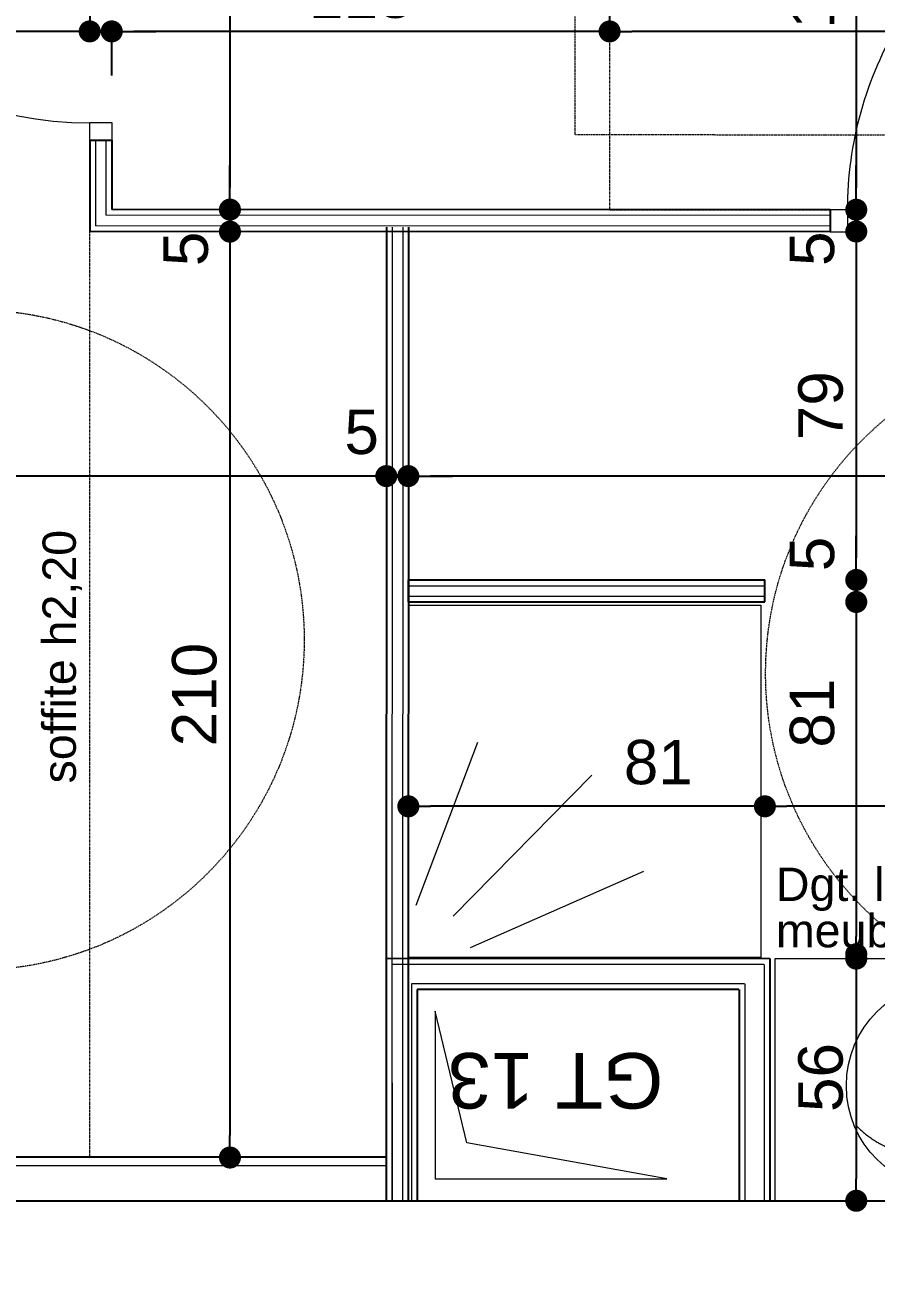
# Model space of a CAD drawing. Header units: centimetres. Extents: x 16433 to 114398, y -50094 to -12305.
# Drawn here: x 31429.3 to 31622.6, y -29326.9 to -29045.1 of the extents above; entities that cross this region are included whole.
import ezdxf

# ---------------------------------------------------------------- set-up
doc = ezdxf.new("R2010")
doc.units = ezdxf.units.CM
doc.header["$LTSCALE"] = 0.5
doc.linetypes.add('Style de ligne -1', pattern=[0.41664, 0.20828, -0.20836])
doc.linetypes.add('Style de ligne -5', pattern=[0.20828, 0.069425, -0.138855])
doc.layers.get('0').update_dxf_attribs({"linetype": 'CONTINUOUS'})
doc.layers.get('DEFPOINTS').update_dxf_attribs({"linetype": 'CONTINUOUS'})
doc.layers.add('3-BAT C-Niveau -2', color=7, linetype='CONTINUOUS')
doc.styles.add('Futura Book', font='')
doc.styles.add('Helvetica', font='')
doc.styles.get('Futura Book').set_extended_font_data('Futura Book')
doc.styles.get('Helvetica').set_extended_font_data('Helvetica')
doc.dimstyles.new('IS', dxfattribs={"dimtxt": 10.08724, "dimasz": 5.007446, "dimexe": 2, "dimexo": 10, "dimgap": 3, "dimtad": 1, "dimdec": 1, "dimtxsty": 'Helvetica', "dimblk": 'DOT', "dimblk1": 'DOT', "dimblk2": 'DOT', "dimcen": 0, "dimdle": 10, "dimazin": 0, "dimtfac": 0.8, "dimtdec": 1, "dimtix": 1, "dimtmove": 0, "dimatfit": 0, "dimldrblk": 'VW_FILLEDARROW-1', "dimfxl": 10, "dimfxlon": 1, "dimfrac": 2, "dimtolj": 1, "dimarcsym": 0})

# ---------------------------------------------------------------- blocks, each defined once
blk = doc.blocks.new('PORTE 83_204')
at = {"color": 7, "linetype": 'Continuous', "lineweight": 13, "flags": 128}
for points in [[(38.5, 2.5), (38.5, 85.5), (42.5, 85.5), (42.5, 2.5)], [(-45.5, 2.5), (-41.5, 2.5), (-41.5, -2.5), (-45.5, -2.5)], [(41.5, 2.5), (45.5, 2.5), (45.5, -2.5), (41.5, -2.5)]]:
    blk.add_lwpolyline(points, close=True, dxfattribs=at)
at = {"color": 7, "linetype": 'Continuous', "lineweight": 5}
blk.add_arc((41.5, 2.5), 83.05, 92.0697, 180, dxfattribs=at)
at = {"color": 7, "insert": (28.91, 14.76), "char_height": 7.55165, "width": 66.7422, "attachment_point": 1, "rotation": 90, "line_spacing_factor": 0.962448, "style": 'Futura Book'}
blk.add_mtext('\\pt10.172,20.344,30.516,40.688,50.86,61.032,71.205,81.407,91.526,101.72,111.92,122.03,132.23,142.42,152.62,162.74,172.93,183.13,193.25,203.44,213.64,223.76;PP 83*204', dxfattribs=at)
blk = doc.blocks.new('PORTE 83_204 SEMI OUVERTE')
at = {"color": 7, "linetype": 'Continuous', "lineweight": 13, "flags": 128}
for points in [[(-42.01, 3.36), (29.59, 45.36), (31.61, 41.91), (-39.98, -0.09)], [(-45.5, 2.5), (-41.5, 2.5), (-41.5, -2.5), (-45.5, -2.5)], [(41.5, 2.5), (45.5, 2.5), (45.5, -2.5), (41.5, -2.5)]]:
    blk.add_lwpolyline(points, close=True, dxfattribs=at)
at = {"color": 7, "linetype": 'Continuous', "lineweight": 5}
blk.add_arc((-41.5, 2.5), 83.05, 0, 31.0831, dxfattribs=at)
at = {"color": 7, "insert": (-24.83, 6.74), "char_height": 7.55165, "width": 66.7422, "attachment_point": 1, "rotation": 30.3925, "line_spacing_factor": 0.962448, "style": 'Futura Book'}
blk.add_mtext('\\pt10.172,20.344,30.516,40.688,50.86,61.032,71.205,81.407,91.526,101.72,111.92,122.03,132.23,142.42,152.62,162.74,172.93,183.13,193.25,203.44,213.64,223.76;PP 83*204', dxfattribs=at)
blk = doc.blocks.new('Groupe-63-1')
at = {"color": 7, "linetype": 'Continuous', "lineweight": 18, "flags": 128}
blk.add_lwpolyline([(16602.12, -46163.65), (16587.21, -46085.05), (16641.24, -46074.8), (16656.16, -46153.4)], close=True, dxfattribs=at)
at = {"color": 7, "linetype": 'Continuous', "lineweight": 18}
for centre, major_axis in [((16620.33, -46119.37), (-23.33, -4.43)), ((16610.85, -46121.28), (-0.47, 2.46)), ((16600.81, -46122.97), (-0.28, 1.47))]:
    blk.add_ellipse(centre, major_axis=major_axis, ratio=1, dxfattribs=at)
blk.add_open_spline([(16607.34, -46099.98), (16602.36, -46107.51), (16603.76, -46115.19), (16605.17, -46122.86), (16606.47, -46129.48), (16607.78, -46136.1), (16615.35, -46142.17)], degree=2, knots=[0, 0, 0, 0.333333, 0.333333, 0.666667, 0.666667, 1, 1, 1], dxfattribs=at)
blk = doc.blocks.new('Groupe-64-1')
at = {"color": 7, "linetype": 'Continuous', "lineweight": 18}
for p, q in [((16637.99, -45992.43), (16676.97, -45999.33)), ((16637.11, -46001.18), (16674.43, -46026.15)), ((16630.87, -46006.35), (16655.22, -46041.81))]:
    blk.add_line(p, q, dxfattribs=at)
at = {"color": 7, "linetype": 'Continuous', "lineweight": 18, "flags": 128}
blk.add_lwpolyline([(16640.91, -46071.55), (16626.02, -45992.95), (16704.63, -45978.06), (16719.51, -46056.67)], close=True, dxfattribs=at)
blk = doc.blocks.new('Groupe-65-1')
at = {"color": 7, "linetype": 'Continuous', "lineweight": 25}
for p, q in [((16794.91, -45887.32), (16774.52, -45891.18)), ((16794.91, -45887.32), (16795.84, -45892.23)), ((16805.75, -46056.37), (16774.52, -45891.18)), ((16795.84, -45892.23), (16780.36, -45895.16)), ((16810.67, -46055.44), (16780.36, -45895.16)), ((16788.03, -45957.16), (16570.78, -45998.29)), ((16788.96, -45962.07), (16571.71, -46003.2)), ((16705.33, -45977.93), (16710.25, -45977)), ((16705.33, -45977.93), (16720.39, -46057.44)), ((16710.25, -45977), (16725.3, -46056.51)), ((16624.81, -45988.06), (16570.78, -45998.29)), ((16641, -46073.54), (16624.81, -45988.09)), ((16619.24, -45996.24), (16572.08, -46005.17)), ((16632.82, -46067.98), (16619.24, -45996.27)), ((16810.67, -46055.44), (16805.75, -46056.37)), ((16720.39, -46057.44), (16725.3, -46056.51)), ((16585.68, -46077.04), (16632.86, -46068.11)), ((16586.98, -46083.92), (16641.02, -46073.68))]:
    blk.add_line(p, q, dxfattribs=at)
at = {"color": 7, "linetype": 'Continuous', "lineweight": 5}
for p, q in [((16795.15, -45888.59), (16776.04, -45892.21)), ((16795.15, -45888.59), (16776.04, -45892.21)), ((16805.75, -46056.37), (16774.52, -45891.18)), ((16795.59, -45890.95), (16778.84, -45894.12)), ((16795.59, -45890.95), (16778.84, -45894.12)), ((16807.03, -46056.13), (16776.04, -45892.21)), ((16807.03, -46056.13), (16776.04, -45892.21)), ((16809.39, -46055.68), (16778.84, -45894.12)), ((16809.39, -46055.68), (16778.84, -45894.12)), ((16795.84, -45892.23), (16780.36, -45895.16)), ((16788.27, -45958.44), (16571.02, -45999.56)), ((16788.27, -45958.44), (16571.02, -45999.56)), ((16788.72, -45960.8), (16571.47, -46001.92)), ((16788.72, -45960.8), (16571.47, -46001.92)), ((16788.96, -45962.07), (16571.71, -46003.2)), ((16706.61, -45977.69), (16721.67, -46057.2)), ((16706.61, -45977.69), (16721.67, -46057.2)), ((16708.97, -45977.24), (16724.03, -46056.75)), ((16708.97, -45977.24), (16724.03, -46056.75)), ((16710.25, -45977), (16725.3, -46056.51)), ((16623.77, -45989.57), (16571.02, -45999.57)), ((16623.77, -45989.57), (16571.02, -45999.57)), ((16639.48, -46072.5), (16623.77, -45989.61)), ((16639.48, -46072.5), (16623.77, -45989.61)), ((16620.27, -45994.72), (16571.84, -46003.89)), ((16620.27, -45994.72), (16571.84, -46003.89)), ((16619.24, -45996.24), (16572.08, -46005.17)), ((16632.82, -46067.98), (16619.24, -45996.27)), ((16634.34, -46069.01), (16620.27, -45994.75)), ((16634.34, -46069.01), (16620.27, -45994.75)), ((16585.68, -46077.04), (16632.86, -46068.11)), ((16585.92, -46078.32), (16634.37, -46069.14)), ((16585.92, -46078.32), (16634.37, -46069.14)), ((16586.74, -46082.64), (16639.5, -46072.65)), ((16586.74, -46082.64), (16639.5, -46072.65))]:
    blk.add_line(p, q, dxfattribs=at)
at = {"color": 251, "linetype": 'Style de ligne -1', "lineweight": 5, "true_color": 0x616161, "flags": 128}
for points in [[(16567.9, -45930.31), (16774.51, -45891.18), (16787.04, -45957.33), (16580.43, -45996.46)], [(16787.9, -45962.26), (16625.75, -45992.97), (16641.04, -46073.53), (16587.03, -46083.91), (16619.76, -46256.91), (17116.29, -46162.88), (17089.22, -46019.91), (17170.4, -46004.53), (17157.93, -45938.7), (16801.36, -46006.22), (16810.64, -46055.45), (16805.78, -46056.36)]]:
    blk.add_lwpolyline(points, close=True, dxfattribs=at)
at = {"color": 7, "linetype": 'Style de ligne -5', "lineweight": 13, "flags": 128}
blk.add_lwpolyline([(16975.21, -46189.36), (16857.28, -46211.55), (16816.61, -45995.34), (16934.54, -45973.15)], close=True, dxfattribs=at)
at = {"color": 7, "linetype": 'Continuous', "lineweight": 13, "flags": 128}
blk.add_lwpolyline([(16615.14, -46001.15), (16577.74, -46008.23), (16587.54, -46059.91), (16587.1, -46013.81)], close=True, dxfattribs=at)
at = {"color": 7, "linetype": 'Style de ligne -5', "lineweight": 13}
for centre in [(16678.5, -45882.59), (16718.43, -46134.3)]:
    blk.add_circle(centre, 75, dxfattribs=at)
at = {"color": 7, "rotation": 10.72417902868108}
blk.add_blockref('PORTE 83_204', (16840.08, -45881.31), dxfattribs=at)
at = {"color": 7}
for name in ['Groupe-64-1', 'Groupe-63-1']:
    blk.add_blockref(name, (0, 0), dxfattribs=at)
at = {"color": 7, "xscale": -1, "rotation": 280.7070765690822}
blk.add_blockref('PORTE 83_204 SEMI OUVERTE', (16816.66, -46100.61), dxfattribs=at)
at = {"color": 7, "insert": (16677.67, -45898.62), "char_height": 7.5654, "attachment_point": 2, "rotation": 10.7236, "line_spacing_factor": 0.834288, "style": 'Helvetica'}
blk.add_mtext('\\pt38.084;soffite h2,20', dxfattribs=at)
at = {"color": 7, "insert": (16661.57, -46071.11), "char_height": 7.5654, "width": 119.4617, "attachment_point": 1, "rotation": 280.7236, "line_spacing_factor": 0.834288, "style": 'Helvetica'}
blk.add_mtext('\\pt38.084,75.957,114.24,152.29;Dgt. libre sous \\Pmeuble: H23 / L20', dxfattribs=at)
blk = doc.blocks.new('_DOT')
at = {"color": 0, "linetype": 'ByBlock', "lineweight": -2}
blk.add_line((-0.5, 0), (-1, 0), dxfattribs=at)
at = {"color": 0, "linetype": 'ByBlock', "const_width": 0.5}
blk.add_lwpolyline([(-0.25, 0, 1), (0.25, 0, 1)], format="xyb", close=True, dxfattribs=at)
blk = doc.blocks.new('*D2488')
at = {"layer": '3-BAT C-Niveau -2', "color": 0, "linetype": 'Continuous', "lineweight": -2, "transparency": 16777216}
blk.add_line((31592.32, -29222.64), (31521.38, -29222.64), dxfattribs=at)
at = {"layer": 'DEFPOINTS', "color": 0, "linetype": 'Continuous', "transparency": 16777216}
for p in [(31597.32, -29173.73), (31516.37, -29222.64), (31516.37, -29256.94)]:
    blk.add_point(p, dxfattribs=at)
at = {"layer": '3-BAT C-Niveau -2', "color": 0, "linetype": 'Continuous', "lineweight": -2, "transparency": 16777216, "xscale": 5.007446289062499, "yscale": 5.007446289062499, "zscale": 5.007446289062499, "rotation": 180}
blk.add_blockref('_DOT', (31516.37, -29222.64), dxfattribs=at)
at = {"layer": '3-BAT C-Niveau -2', "color": 0, "linetype": 'Continuous', "lineweight": -2, "transparency": 16777216, "xscale": 5.007446289062499, "yscale": 5.007446289062499, "zscale": 5.007446289062499}
blk.add_blockref('_DOT', (31597.32, -29222.64), dxfattribs=at)
at = {"layer": '3-BAT C-Niveau -2', "color": 0, "linetype": 'Continuous', "lineweight": 5, "transparency": 16777216, "insert": (31573.12, -29212.66), "char_height": 10.087, "attachment_point": 5, "style": 'Helvetica'}
blk.add_mtext('\\A1;81', dxfattribs=at)
blk = doc.blocks.new('VW_FILLEDARROW-1')
at = {"color": 0, "linetype": 'Continuous', "lineweight": 5, "flags": 128}
blk.add_lwpolyline([(-1.997, 0.535), (0, 0), (-1.997, -0.535)], close=True, dxfattribs=at)
blk = doc.blocks.new('*D2489')
at = {"layer": '3-BAT C-Niveau -2', "color": 0, "linetype": 'Continuous', "lineweight": -2, "transparency": 16777216}
blk.add_line((31768.92, -29222.64), (31602.33, -29222.64), dxfattribs=at)
at = {"layer": 'DEFPOINTS', "color": 0, "linetype": 'Continuous', "transparency": 16777216}
for p in [(31597.32, -29173.73), (31597.32, -29222.64), (31773.92, -29230.14)]:
    blk.add_point(p, dxfattribs=at)
at = {"layer": '3-BAT C-Niveau -2', "color": 0, "linetype": 'Continuous', "lineweight": -2, "transparency": 16777216, "xscale": 5.007446289062499, "yscale": 5.007446289062499, "zscale": 5.007446289062499, "rotation": 180}
blk.add_blockref('_DOT', (31597.32, -29222.64), dxfattribs=at)
at = {"layer": '3-BAT C-Niveau -2', "color": 0, "linetype": 'Continuous', "lineweight": -2, "transparency": 16777216, "xscale": 5.007446289062499, "yscale": 5.007446289062499, "zscale": 5.007446289062499}
blk.add_blockref('_DOT', (31773.92, -29222.64), dxfattribs=at)
at = {"layer": '3-BAT C-Niveau -2', "color": 0, "linetype": 'Continuous', "lineweight": 5, "transparency": 16777216, "insert": (31716.46, -29212.66), "char_height": 10.087, "attachment_point": 5, "style": 'Helvetica'}
blk.add_mtext('\\A1;177', dxfattribs=at)
blk = doc.blocks.new('*D2490')
at = {"layer": '3-BAT C-Niveau -2', "color": 0, "linetype": 'Continuous', "lineweight": -2, "transparency": 16777216}
blk.add_line((31506.37, -29147.64), (31117.58, -29147.64), dxfattribs=at)
at = {"layer": 'DEFPOINTS', "color": 0, "linetype": 'Continuous', "transparency": 16777216}
for p in [(31511.38, -29115.14), (31112.57, -29147.64), (31112.57, -29221.55)]:
    blk.add_point(p, dxfattribs=at)
at = {"layer": '3-BAT C-Niveau -2', "color": 0, "linetype": 'Continuous', "lineweight": -2, "transparency": 16777216, "xscale": 5.007446289062499, "yscale": 5.007446289062499, "zscale": 5.007446289062499, "rotation": 180}
blk.add_blockref('_DOT', (31112.57, -29147.64), dxfattribs=at)
at = {"layer": '3-BAT C-Niveau -2', "color": 0, "linetype": 'Continuous', "lineweight": -2, "transparency": 16777216, "xscale": 5.007446289062499, "yscale": 5.007446289062499, "zscale": 5.007446289062499}
blk.add_blockref('_DOT', (31511.38, -29147.64), dxfattribs=at)
at = {"layer": '3-BAT C-Niveau -2', "color": 0, "linetype": 'Continuous', "lineweight": 5, "transparency": 16777216, "insert": (31311.98, -29139.6), "char_height": 10.087, "attachment_point": 5, "style": 'Helvetica'}
blk.add_mtext('\\A1;399', dxfattribs=at)
blk = doc.blocks.new('*D2491')
at = {"layer": '3-BAT C-Niveau -2', "color": 0, "linetype": 'Continuous', "lineweight": -2, "transparency": 16777216}
for p, q in [((31506.37, -29147.64), (31501.37, -29147.64)), ((31516.37, -29147.64), (31511.38, -29147.64)), ((31521.38, -29147.64), (31526.38, -29147.64))]:
    blk.add_line(p, q, dxfattribs=at)
at = {"layer": 'DEFPOINTS', "color": 0, "linetype": 'Continuous', "transparency": 16777216}
for p in [(31511.38, -29115.14), (31516.37, -29139.94), (31511.38, -29147.64)]:
    blk.add_point(p, dxfattribs=at)
at = {"layer": '3-BAT C-Niveau -2', "color": 0, "linetype": 'Continuous', "lineweight": -2, "transparency": 16777216, "xscale": 5.007446289062499, "yscale": 5.007446289062499, "zscale": 5.007446289062499}
blk.add_blockref('_DOT', (31511.38, -29147.64), dxfattribs=at)
at = {"layer": '3-BAT C-Niveau -2', "color": 0, "linetype": 'Continuous', "lineweight": -2, "transparency": 16777216, "xscale": 5.007446289062499, "yscale": 5.007446289062499, "zscale": 5.007446289062499, "rotation": 180}
blk.add_blockref('_DOT', (31516.37, -29147.64), dxfattribs=at)
at = {"layer": '3-BAT C-Niveau -2', "color": 0, "linetype": 'Continuous', "lineweight": 5, "transparency": 16777216, "insert": (31505.78, -29137.66), "char_height": 10.087, "attachment_point": 5, "style": 'Helvetica'}
blk.add_mtext('\\A1;5', dxfattribs=at)
blk = doc.blocks.new('*D2492')
at = {"layer": '3-BAT C-Niveau -2', "color": 0, "linetype": 'Continuous', "lineweight": -2, "transparency": 16777216}
blk.add_line((31704.12, -29147.64), (31521.38, -29147.64), dxfattribs=at)
at = {"layer": 'DEFPOINTS', "color": 0, "linetype": 'Continuous', "transparency": 16777216}
for p in [(31709.13, -29127.12), (31516.37, -29139.94), (31516.37, -29147.64)]:
    blk.add_point(p, dxfattribs=at)
at = {"layer": '3-BAT C-Niveau -2', "color": 0, "linetype": 'Continuous', "lineweight": -2, "transparency": 16777216, "xscale": 5.007446289062499, "yscale": 5.007446289062499, "zscale": 5.007446289062499, "rotation": 180}
blk.add_blockref('_DOT', (31516.37, -29147.64), dxfattribs=at)
at = {"layer": '3-BAT C-Niveau -2', "color": 0, "linetype": 'Continuous', "lineweight": -2, "transparency": 16777216, "xscale": 5.007446289062499, "yscale": 5.007446289062499, "zscale": 5.007446289062499}
blk.add_blockref('_DOT', (31709.13, -29147.64), dxfattribs=at)
at = {"layer": '3-BAT C-Niveau -2', "color": 0, "linetype": 'Continuous', "lineweight": 5, "transparency": 16777216, "insert": (31650.25, -29137.66), "char_height": 10.087, "attachment_point": 5, "style": 'Helvetica'}
blk.add_mtext('\\A1;193', dxfattribs=at)
blk = doc.blocks.new('*D2530')
at = {"layer": '3-BAT C-Niveau -2', "color": 0, "linetype": 'Continuous', "lineweight": -2, "transparency": 16777216}
blk.add_line((31475.88, -29097.13), (31475.88, -29297.4), dxfattribs=at)
at = {"layer": 'DEFPOINTS', "color": 0, "linetype": 'Continuous', "transparency": 16777216}
for p in [(31494.54, -29092.12), (31475.88, -29302.4), (31494.54, -29302.4)]:
    blk.add_point(p, dxfattribs=at)
at = {"layer": '3-BAT C-Niveau -2', "color": 0, "linetype": 'Continuous', "lineweight": -2, "transparency": 16777216, "xscale": 5.007446289062499, "yscale": 5.007446289062499, "zscale": 5.007446289062499}
for p, rotation in [((31475.88, -29092.12), 90), ((31475.88, -29302.4), 270)]:
    blk.add_blockref('_DOT', p, dxfattribs=dict(at, rotation=rotation))
at = {"layer": '3-BAT C-Niveau -2', "color": 0, "linetype": 'Continuous', "lineweight": 5, "transparency": 16777216, "insert": (31467.84, -29197.26), "char_height": 10.087, "attachment_point": 5, "rotation": 90, "style": 'Helvetica'}
blk.add_mtext('\\A1;210', dxfattribs=at)
blk = doc.blocks.new('*D2531')
at = {"layer": '3-BAT C-Niveau -2', "color": 0, "linetype": 'Continuous', "lineweight": -2, "transparency": 16777216}
for p, q in [((31475.88, -29082.11), (31475.88, -29077.1)), ((31475.88, -29087.12), (31475.88, -29092.12)), ((31475.88, -29097.13), (31475.88, -29102.13))]:
    blk.add_line(p, q, dxfattribs=at)
at = {"layer": 'DEFPOINTS', "color": 0, "linetype": 'Continuous', "transparency": 16777216}
for p in [(31480.88, -29087.12), (31475.88, -29092.12), (31494.54, -29092.12)]:
    blk.add_point(p, dxfattribs=at)
at = {"layer": '3-BAT C-Niveau -2', "color": 0, "linetype": 'Continuous', "lineweight": -2, "transparency": 16777216, "xscale": 5.007446289062499, "yscale": 5.007446289062499, "zscale": 5.007446289062499}
for p, rotation in [((31475.88, -29087.12), 270), ((31475.88, -29092.12), 90)]:
    blk.add_blockref('_DOT', p, dxfattribs=dict(at, rotation=rotation))
at = {"layer": '3-BAT C-Niveau -2', "color": 0, "linetype": 'Continuous', "lineweight": 5, "transparency": 16777216, "insert": (31465.9, -29096.04), "char_height": 10.087, "attachment_point": 5, "rotation": 90, "style": 'Helvetica'}
blk.add_mtext('\\A1;5', dxfattribs=at)
blk = doc.blocks.new('*D2532')
at = {"layer": '3-BAT C-Niveau -2', "color": 0, "linetype": 'Continuous', "lineweight": -2, "transparency": 16777216}
blk.add_line((31475.88, -28980.37), (31475.88, -29082.11), dxfattribs=at)
at = {"layer": 'DEFPOINTS', "color": 0, "linetype": 'Continuous', "transparency": 16777216}
for p in [(31450.03, -28975.36), (31475.88, -29087.12), (31480.88, -29087.12)]:
    blk.add_point(p, dxfattribs=at)
at = {"layer": '3-BAT C-Niveau -2', "color": 0, "linetype": 'Continuous', "lineweight": -2, "transparency": 16777216, "xscale": 5.007446289062499, "yscale": 5.007446289062499, "zscale": 5.007446289062499}
for p, rotation in [((31475.88, -28975.36), 90), ((31475.88, -29087.12), 270)]:
    blk.add_blockref('_DOT', p, dxfattribs=dict(at, rotation=rotation))
at = {"layer": '3-BAT C-Niveau -2', "color": 0, "linetype": 'Continuous', "lineweight": 5, "transparency": 16777216, "insert": (31467.84, -29031.24), "char_height": 10.087, "attachment_point": 5, "rotation": 90, "style": 'Helvetica'}
blk.add_mtext('\\A1;112', dxfattribs=at)
blk = doc.blocks.new('*D2572')
at = {"layer": '3-BAT C-Niveau -2', "color": 0, "linetype": 'Continuous', "lineweight": -2, "transparency": 16777216}
for p, q in [((31112.57, -29036.65), (31112.57, -29048.65)), ((31444.04, -29036.65), (31444.04, -29048.65)), ((31439.03, -29046.65), (31117.58, -29046.65))]:
    blk.add_line(p, q, dxfattribs=at)
at = {"layer": 'DEFPOINTS', "color": 0, "linetype": 'Continuous', "transparency": 16777216}
for p in [(31112.57, -28980.36), (31444.04, -28984.36), (31112.57, -29046.65)]:
    blk.add_point(p, dxfattribs=at)
at = {"layer": '3-BAT C-Niveau -2', "color": 0, "linetype": 'Continuous', "lineweight": -2, "transparency": 16777216, "xscale": 5.007446289062499, "yscale": 5.007446289062499, "zscale": 5.007446289062499, "rotation": 180}
blk.add_blockref('_DOT', (31112.57, -29046.65), dxfattribs=at)
at = {"layer": '3-BAT C-Niveau -2', "color": 0, "linetype": 'Continuous', "lineweight": -2, "transparency": 16777216, "xscale": 5.007446289062499, "yscale": 5.007446289062499, "zscale": 5.007446289062499}
blk.add_blockref('_DOT', (31444.04, -29046.65), dxfattribs=at)
at = {"layer": '3-BAT C-Niveau -2', "color": 0, "linetype": 'Continuous', "lineweight": 5, "transparency": 16777216, "insert": (31278.3, -29038.61), "char_height": 10.087, "attachment_point": 5, "style": 'Helvetica'}
blk.add_mtext('\\A1;331', dxfattribs=at)
blk = doc.blocks.new('*D2573')
at = {"layer": '3-BAT C-Niveau -2', "color": 0, "linetype": 'Continuous', "lineweight": -2, "transparency": 16777216}
for p, q in [((31444.04, -29036.65), (31444.04, -29048.65)), ((31449.04, -29056.65), (31449.04, -29044.65)), ((31439.03, -29046.65), (31434.02, -29046.65)), ((31449.04, -29046.65), (31444.04, -29046.65)), ((31454.05, -29046.65), (31459.05, -29046.65))]:
    blk.add_line(p, q, dxfattribs=at)
at = {"layer": 'DEFPOINTS', "color": 0, "linetype": 'Continuous', "transparency": 16777216}
for p in [(31444.04, -28984.36), (31444.04, -29046.65), (31449.04, -29067.36)]:
    blk.add_point(p, dxfattribs=at)
at = {"layer": '3-BAT C-Niveau -2', "color": 0, "linetype": 'Continuous', "lineweight": -2, "transparency": 16777216, "xscale": 5.007446289062499, "yscale": 5.007446289062499, "zscale": 5.007446289062499}
blk.add_blockref('_DOT', (31444.04, -29046.65), dxfattribs=at)
at = {"layer": '3-BAT C-Niveau -2', "color": 0, "linetype": 'Continuous', "lineweight": -2, "transparency": 16777216, "xscale": 5.007446289062499, "yscale": 5.007446289062499, "zscale": 5.007446289062499, "rotation": 180}
blk.add_blockref('_DOT', (31449.04, -29046.65), dxfattribs=at)
at = {"layer": '3-BAT C-Niveau -2', "color": 0, "linetype": 'Continuous', "lineweight": 5, "transparency": 16777216, "insert": (31436.54, -29036.67), "char_height": 10.087, "attachment_point": 5, "style": 'Helvetica'}
blk.add_mtext('\\A1;5', dxfattribs=at)
blk = doc.blocks.new('*D2574')
at = {"layer": '3-BAT C-Niveau -2', "color": 0, "linetype": 'Continuous', "lineweight": -2, "transparency": 16777216}
for p, q in [((31562.07, -29036.65), (31562.07, -29048.65)), ((31449.04, -29056.65), (31449.04, -29044.65)), ((31557.06, -29046.65), (31454.05, -29046.65))]:
    blk.add_line(p, q, dxfattribs=at)
at = {"layer": 'DEFPOINTS', "color": 0, "linetype": 'Continuous', "transparency": 16777216}
for p in [(31562.07, -28943.43), (31449.04, -29046.65), (31449.04, -29067.36)]:
    blk.add_point(p, dxfattribs=at)
at = {"layer": '3-BAT C-Niveau -2', "color": 0, "linetype": 'Continuous', "lineweight": -2, "transparency": 16777216, "xscale": 5.007446289062499, "yscale": 5.007446289062499, "zscale": 5.007446289062499, "rotation": 180}
blk.add_blockref('_DOT', (31449.04, -29046.65), dxfattribs=at)
at = {"layer": '3-BAT C-Niveau -2', "color": 0, "linetype": 'Continuous', "lineweight": -2, "transparency": 16777216, "xscale": 5.007446289062499, "yscale": 5.007446289062499, "zscale": 5.007446289062499}
blk.add_blockref('_DOT', (31562.07, -29046.65), dxfattribs=at)
at = {"layer": '3-BAT C-Niveau -2', "color": 0, "linetype": 'Continuous', "lineweight": 5, "transparency": 16777216, "insert": (31505.56, -29038.61), "char_height": 10.087, "attachment_point": 5, "style": 'Helvetica'}
blk.add_mtext('\\A1;113', dxfattribs=at)
blk = doc.blocks.new('*D2575')
at = {"layer": '3-BAT C-Niveau -2', "color": 0, "linetype": 'Continuous', "lineweight": -2, "transparency": 16777216}
for p, q in [((31562.07, -29036.65), (31562.07, -29048.65)), ((31773.92, -29055.74), (31773.92, -29044.65)), ((31768.92, -29046.65), (31567.08, -29046.65))]:
    blk.add_line(p, q, dxfattribs=at)
at = {"layer": 'DEFPOINTS', "color": 0, "linetype": 'Continuous', "transparency": 16777216}
for p in [(31562.07, -28943.43), (31562.07, -29046.65), (31773.92, -29065.74)]:
    blk.add_point(p, dxfattribs=at)
at = {"layer": '3-BAT C-Niveau -2', "color": 0, "linetype": 'Continuous', "lineweight": -2, "transparency": 16777216, "xscale": 5.007446289062499, "yscale": 5.007446289062499, "zscale": 5.007446289062499, "rotation": 180}
blk.add_blockref('_DOT', (31562.07, -29046.65), dxfattribs=at)
at = {"layer": '3-BAT C-Niveau -2', "color": 0, "linetype": 'Continuous', "lineweight": -2, "transparency": 16777216, "xscale": 5.007446289062499, "yscale": 5.007446289062499, "zscale": 5.007446289062499}
blk.add_blockref('_DOT', (31773.92, -29046.65), dxfattribs=at)
at = {"layer": '3-BAT C-Niveau -2', "color": 0, "linetype": 'Continuous', "lineweight": 5, "transparency": 16777216, "insert": (31664.21, -29036.67), "char_height": 10.087, "attachment_point": 5, "style": 'Helvetica'}
blk.add_mtext('\\A1;212', dxfattribs=at)
blk = doc.blocks.new('*D2302')
at = {"layer": '3-BAT C-Niveau -2', "color": 0, "linetype": 'Continuous', "lineweight": -2, "transparency": 16777216}
blk.add_line((31618.06, -29261.23), (31618.06, -29307.21), dxfattribs=at)
at = {"layer": 'DEFPOINTS', "color": 0, "linetype": 'Continuous', "transparency": 16777216}
for p in [(31585.79, -29256.22), (31592.54, -29312.22), (31618.06, -29312.22)]:
    blk.add_point(p, dxfattribs=at)
at = {"layer": '3-BAT C-Niveau -2', "color": 0, "linetype": 'Continuous', "lineweight": -2, "transparency": 16777216, "xscale": 5.007446289062499, "yscale": 5.007446289062499, "zscale": 5.007446289062499}
for p, rotation in [((31618.06, -29256.22), 90), ((31618.06, -29312.22), 270)]:
    blk.add_blockref('_DOT', p, dxfattribs=dict(at, rotation=rotation))
at = {"layer": '3-BAT C-Niveau -2', "color": 0, "linetype": 'Continuous', "lineweight": 5, "transparency": 16777216, "insert": (31610.01, -29284.22), "char_height": 10.087, "attachment_point": 5, "rotation": 90, "style": 'Helvetica'}
blk.add_mtext('\\A1;56', dxfattribs=at)
blk = doc.blocks.new('*D2303')
at = {"layer": '3-BAT C-Niveau -2', "color": 0, "linetype": 'Continuous', "lineweight": -2, "transparency": 16777216}
blk.add_line((31618.06, -29181.24), (31618.06, -29252.22), dxfattribs=at)
at = {"layer": 'DEFPOINTS', "color": 0, "linetype": 'Continuous', "transparency": 16777216}
for p in [(31598.4, -29176.23), (31585.79, -29257.22), (31618.06, -29257.22)]:
    blk.add_point(p, dxfattribs=at)
at = {"layer": '3-BAT C-Niveau -2', "color": 0, "linetype": 'Continuous', "lineweight": -2, "transparency": 16777216, "xscale": 5.007446289062499, "yscale": 5.007446289062499, "zscale": 5.007446289062499}
for p, rotation in [((31618.06, -29176.23), 90), ((31618.06, -29257.22), 270)]:
    blk.add_blockref('_DOT', p, dxfattribs=dict(at, rotation=rotation))
at = {"layer": '3-BAT C-Niveau -2', "color": 0, "linetype": 'Continuous', "lineweight": 5, "transparency": 16777216, "insert": (31608.07, -29201.47), "char_height": 10.087, "attachment_point": 5, "rotation": 90, "style": 'Helvetica'}
blk.add_mtext('\\A1;81', dxfattribs=at)
blk = doc.blocks.new('*D2304')
at = {"layer": '3-BAT C-Niveau -2', "color": 0, "linetype": 'Continuous', "lineweight": -2, "transparency": 16777216}
for p, q in [((31618.06, -29166.22), (31618.06, -29161.22)), ((31618.06, -29171.23), (31618.06, -29176.23)), ((31618.06, -29181.24), (31618.06, -29186.25))]:
    blk.add_line(p, q, dxfattribs=at)
at = {"layer": 'DEFPOINTS', "color": 0, "linetype": 'Continuous', "transparency": 16777216}
for p in [(31598.4, -29171.23), (31598.4, -29176.23), (31618.06, -29176.23)]:
    blk.add_point(p, dxfattribs=at)
at = {"layer": '3-BAT C-Niveau -2', "color": 0, "linetype": 'Continuous', "lineweight": -2, "transparency": 16777216, "xscale": 5.007446289062499, "yscale": 5.007446289062499, "zscale": 5.007446289062499}
for p, rotation in [((31618.06, -29171.23), 270), ((31618.06, -29176.23), 90)]:
    blk.add_blockref('_DOT', p, dxfattribs=dict(at, rotation=rotation))
at = {"layer": '3-BAT C-Niveau -2', "color": 0, "linetype": 'Continuous', "lineweight": 5, "transparency": 16777216, "insert": (31608.07, -29165.33), "char_height": 10.087, "attachment_point": 5, "rotation": 90, "style": 'Helvetica'}
blk.add_mtext('\\A1;5', dxfattribs=at)
blk = doc.blocks.new('*D2305')
at = {"layer": '3-BAT C-Niveau -2', "color": 0, "linetype": 'Continuous', "lineweight": -2, "transparency": 16777216}
blk.add_line((31618.06, -29097.1), (31618.06, -29166.22), dxfattribs=at)
at = {"layer": 'DEFPOINTS', "color": 0, "linetype": 'Continuous', "transparency": 16777216}
for p in [(31584.23, -29092.09), (31598.4, -29171.23), (31618.06, -29171.23)]:
    blk.add_point(p, dxfattribs=at)
at = {"layer": '3-BAT C-Niveau -2', "color": 0, "linetype": 'Continuous', "lineweight": -2, "transparency": 16777216, "xscale": 5.007446289062499, "yscale": 5.007446289062499, "zscale": 5.007446289062499}
for p, rotation in [((31618.06, -29092.09), 90), ((31618.06, -29171.23), 270)]:
    blk.add_blockref('_DOT', p, dxfattribs=dict(at, rotation=rotation))
at = {"layer": '3-BAT C-Niveau -2', "color": 0, "linetype": 'Continuous', "lineweight": 5, "transparency": 16777216, "insert": (31610.01, -29131.66), "char_height": 10.087, "attachment_point": 5, "rotation": 90, "style": 'Helvetica'}
blk.add_mtext('\\A1;79', dxfattribs=at)
blk = doc.blocks.new('*D2306')
at = {"layer": '3-BAT C-Niveau -2', "color": 0, "linetype": 'Continuous', "lineweight": -2, "transparency": 16777216}
for p, q in [((31618.06, -29082.14), (31618.06, -29077.13)), ((31618.06, -29087.15), (31618.06, -29092.09)), ((31618.06, -29097.1), (31618.06, -29102.1))]:
    blk.add_line(p, q, dxfattribs=at)
at = {"layer": 'DEFPOINTS', "color": 0, "linetype": 'Continuous', "transparency": 16777216}
for p in [(31578.69, -29087.15), (31584.23, -29092.09), (31618.06, -29092.09)]:
    blk.add_point(p, dxfattribs=at)
at = {"layer": '3-BAT C-Niveau -2', "color": 0, "linetype": 'Continuous', "lineweight": -2, "transparency": 16777216, "xscale": 5.007446289062499, "yscale": 5.007446289062499, "zscale": 5.007446289062499}
for p, rotation in [((31618.06, -29087.15), 270), ((31618.06, -29092.09), 90)]:
    blk.add_blockref('_DOT', p, dxfattribs=dict(at, rotation=rotation))
at = {"layer": '3-BAT C-Niveau -2', "color": 0, "linetype": 'Continuous', "lineweight": 5, "transparency": 16777216, "insert": (31608.07, -29096.01), "char_height": 10.087, "attachment_point": 5, "rotation": 90, "style": 'Helvetica'}
blk.add_mtext('\\A1;5', dxfattribs=at)
blk = doc.blocks.new('*D2307')
at = {"layer": '3-BAT C-Niveau -2', "color": 0, "linetype": 'Continuous', "lineweight": -2, "transparency": 16777216}
blk.add_line((31618.06, -28948.44), (31618.06, -29082.14), dxfattribs=at)
at = {"layer": 'DEFPOINTS', "color": 0, "linetype": 'Continuous', "transparency": 16777216}
for p in [(31583.88, -28943.43), (31578.69, -29087.15), (31618.06, -29087.15)]:
    blk.add_point(p, dxfattribs=at)
at = {"layer": '3-BAT C-Niveau -2', "color": 0, "linetype": 'Continuous', "lineweight": -2, "transparency": 16777216, "xscale": 5.007446289062499, "yscale": 5.007446289062499, "zscale": 5.007446289062499}
for p, rotation in [((31618.06, -28943.43), 90), ((31618.06, -29087.15), 270)]:
    blk.add_blockref('_DOT', p, dxfattribs=dict(at, rotation=rotation))
at = {"layer": '3-BAT C-Niveau -2', "color": 0, "linetype": 'Continuous', "lineweight": 5, "transparency": 16777216, "insert": (31608.07, -29034.29), "char_height": 10.087, "attachment_point": 5, "rotation": 90, "style": 'Helvetica'}
blk.add_mtext('\\A1;144', dxfattribs=at)

msp = doc.modelspace()

# ---------------------------------------------------------------- linework, layer by layer
at = {"layer": '3-BAT C-Niveau -2', "color": 7, "linetype": 'Continuous', "lineweight": 5}
for p, q in [((31153.455, -29302.22), (31511.368, -29302.22)), ((31153.455, -29304.22), (31511.368, -29304.22)), ((31153.455, -29312.22), (31511.368, -29312.22))]:
    msp.add_line(p, q, dxfattribs=at)
at = {"layer": '3-BAT C-Niveau -2', "color": 7, "linetype": 'Continuous', "lineweight": 25}
for p, q in [((31153.455, -29302.22), (31511.368, -29302.22)), ((31153.455, -29312.22), (31511.368, -29312.22)), ((31330.428, -29312.22), (31774.925, -29312.22)), ((31330.428, -29312.22), (31774.925, -29312.22))]:
    msp.add_line(p, q, dxfattribs=at)

# ---------------------------------------------------------------- block references
at = {"layer": '3-BAT C-Niveau -2', "color": 7, "rotation": 79.27640525614329}
msp.add_blockref('Groupe-65-1', (-16766.963, -37034.655), dxfattribs=at)

# ---------------------------------------------------------------- texts
at = {"layer": '3-BAT C-Niveau -2', "color": 5, "true_color": 0x0000ff, "insert": (31574.266, -29291.272), "char_height": 12.60905, "attachment_point": 1, "rotation": 180, "line_spacing_factor": 0.25, "style": 'Helvetica'}
msp.add_mtext('\\pt29.808;GT 13', dxfattribs=at)

# ---------------------------------------------------------------- dimensions: what is measured, and where the dimension line sits
at = {"layer": '3-BAT C-Niveau -2', "color": 7, "linetype": 'Continuous', "lineweight": 5}
for base, p1, p2, override, picture, middle in [((31618.059, -29087.148), (31583.882, -28943.428), (31578.691, -29087.148), {"dimtxt": 10.08724, "dimdec": 0, "dimpost": '<>', "dimtxsty": 'Helvetica', "dimse1": 1, "dimse2": 1, "dimtmove": 2}, '*D2307', (31608.074, -29034.288)), ((31475.882, -29092.119), (31480.882, -29087.12), (31494.536, -29092.119), {"dimtxt": 10.08724, "dimdec": 0, "dimpost": '<>', "dimtxsty": 'Helvetica', "dimse1": 1, "dimse2": 1, "dimtix": 0, "dimtmove": 2}, '*D2531', (31465.897, -29096.043)), ((31618.059, -29092.09), (31578.691, -29087.148), (31584.232, -29092.09), {"dimtxt": 10.08724, "dimdec": 0, "dimpost": '<>', "dimtxsty": 'Helvetica', "dimse1": 1, "dimse2": 1, "dimtix": 0, "dimtmove": 2}, '*D2306', (31608.074, -29096.014)), ((31618.059, -29176.23), (31598.402, -29171.23), (31598.402, -29176.23), {"dimtxt": 10.08724, "dimdec": 0, "dimpost": '<>', "dimtxsty": 'Helvetica', "dimse1": 1, "dimse2": 1, "dimtix": 0, "dimtmove": 2}, '*D2304', (31608.074, -29165.332)), ((31618.059, -29257.225), (31598.402, -29176.23), (31585.792, -29257.225), {"dimtxt": 10.08724, "dimdec": 0, "dimpost": '<>', "dimtxsty": 'Helvetica', "dimse1": 1, "dimse2": 1, "dimtmove": 2}, '*D2303', (31608.074, -29201.467))]:
    dim = msp.add_linear_dim(base=base, p1=p1, p2=p2, angle=90, dimstyle='IS', override=override, dxfattribs=at)
    dim.commit()
    dim.dimension.update_dxf_attribs({"geometry": picture, "text_midpoint": middle, "dimtype": 160})
for base, p1, p2, override, picture, middle in [((31449.04, -29046.655), (31562.07, -28943.428), (31449.04, -29067.361), {"dimtxt": 10.08724, "dimdec": 0, "dimpost": '<>', "dimtxsty": 'Helvetica', "dimtmove": 2}, '*D2574', (31505.555, -29038.611)), ((31112.571, -29046.655), (31444.038, -28984.361), (31112.571, -28980.361), {"dimtxt": 10.08724, "dimdec": 0, "dimpost": '<>', "dimtxsty": 'Helvetica', "dimtmove": 2}, '*D2572', (31278.304, -29038.611)), ((31112.571, -29147.645), (31511.381, -29115.145), (31112.571, -29221.548), {"dimtxt": 10.08724, "dimdec": 0, "dimpost": '<>', "dimtxsty": 'Helvetica', "dimse1": 1, "dimse2": 1, "dimtmove": 2}, '*D2490', (31311.976, -29139.601))]:
    dim = msp.add_linear_dim(base=base, p1=p1, p2=p2, dimstyle='IS', override=override, dxfattribs=at)
    dim.commit()
    dim.dimension.update_dxf_attribs({"geometry": picture, "text_midpoint": middle})
for base, p1, p2, override, picture, middle in [((31562.07, -29046.655), (31773.924, -29065.742), (31562.07, -28943.428), {"dimtxt": 10.08724, "dimdec": 0, "dimpost": '<>', "dimtxsty": 'Helvetica', "dimtmove": 2}, '*D2575', (31664.21, -29036.67)), ((31444.038, -29046.655), (31449.04, -29067.361), (31444.038, -28984.361), {"dimtxt": 10.08724, "dimdec": 0, "dimpost": '<>', "dimtxsty": 'Helvetica', "dimtix": 0, "dimtmove": 2}, '*D2573', (31436.541, -29036.67)), ((31511.381, -29147.645), (31516.369, -29139.945), (31511.381, -29115.145), {"dimtxt": 10.08724, "dimdec": 0, "dimpost": '<>', "dimtxsty": 'Helvetica', "dimse1": 1, "dimse2": 1, "dimtix": 0, "dimtmove": 2}, '*D2491', (31505.779, -29137.66)), ((31516.369, -29147.645), (31709.127, -29127.121), (31516.369, -29139.945), {"dimtxt": 10.08724, "dimdec": 0, "dimpost": '<>', "dimtxsty": 'Helvetica', "dimse1": 1, "dimse2": 1, "dimtmove": 2}, '*D2492', (31650.248, -29137.66)), ((31516.372, -29222.645), (31597.325, -29173.73), (31516.372, -29256.944), {"dimtxt": 10.08724, "dimdec": 0, "dimpost": '<>', "dimtxsty": 'Helvetica', "dimse1": 1, "dimse2": 1, "dimtmove": 2}, '*D2488', (31573.119, -29212.66)), ((31597.325, -29222.645), (31773.924, -29230.145), (31597.325, -29173.73), {"dimtxt": 10.08724, "dimdec": 0, "dimpost": '<>', "dimtxsty": 'Helvetica', "dimse1": 1, "dimse2": 1, "dimtmove": 2}, '*D2489', (31716.458, -29212.66))]:
    dim = msp.add_linear_dim(base=base, p1=p1, p2=p2, dimstyle='IS', override=override, dxfattribs=at)
    dim.commit()
    dim.dimension.update_dxf_attribs({"geometry": picture, "text_midpoint": middle, "dimtype": 160})
for base, p1, p2, picture, middle in [((31475.882, -29087.12), (31450.031, -28975.361), (31480.882, -29087.12), '*D2532', (31467.839, -29031.24)), ((31475.882, -29302.403), (31494.536, -29092.119), (31494.536, -29302.403), '*D2530', (31467.839, -29197.261)), ((31618.059, -29171.23), (31584.232, -29092.09), (31598.402, -29171.23), '*D2305', (31610.015, -29131.66)), ((31618.059, -29312.22), (31585.792, -29256.22), (31592.537, -29312.22), '*D2302', (31610.015, -29284.22))]:
    dim = msp.add_linear_dim(base=base, p1=p1, p2=p2, angle=90, dimstyle='IS', override={"dimtxt": 10.08724, "dimdec": 0, "dimpost": '<>', "dimtxsty": 'Helvetica', "dimse1": 1, "dimse2": 1, "dimtmove": 2}, dxfattribs=at)
    dim.commit()
    dim.dimension.update_dxf_attribs({"geometry": picture, "text_midpoint": middle})

doc.saveas('drawing.dxf')
